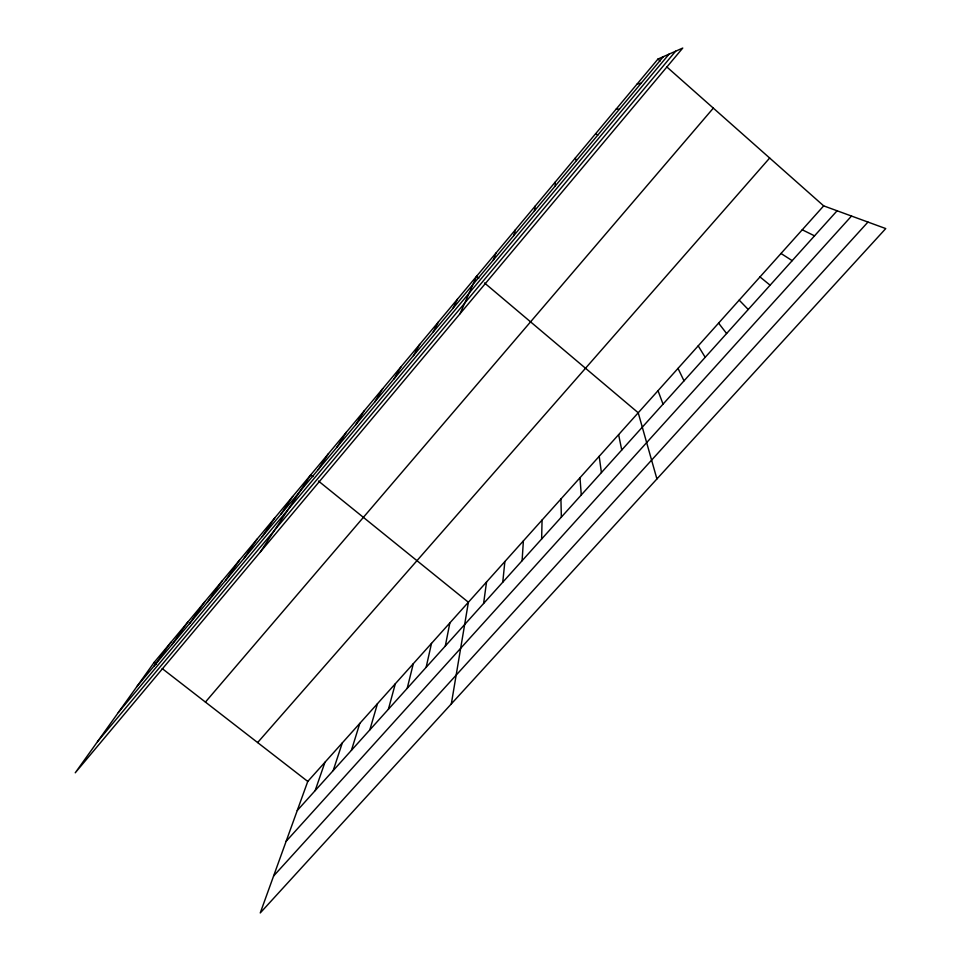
<?xml version="1.0" encoding="UTF-8"?>
<svg xmlns="http://www.w3.org/2000/svg" width="961" height="961" viewBox="0 0 961 961"><rect width="100%" height="100%" fill="white"/><g stroke="black" fill="none" stroke-linecap="round" stroke-linejoin="round"><path stroke-width="1.44" d="M541.632 539.025L542.064 520.045M522.099 560.731L523.385 540.887M502.759 582.21L504.873 561.536M483.599 603.484L486.542 581.982M534.4 210.927L535.205 206.062M451.322 703.908L468.391 602.247L318.475 481.053M445.303 646.044L449.856 622.92M426.143 667.318L431.501 643.402M407.188 688.376L413.314 663.679M388.412 709.23L395.307 683.776M369.829 729.88L377.469 703.68M513.715 235.673L515.468 229.703M351.426 750.325L359.798 723.393M333.191 770.578L342.296 742.925M315.148 790.627L324.95 762.265M823.685 205.87L307.76 781.437L260.251 912.95L885.754 228.574L823.685 205.87L666.67 66.802M493.245 260.179L495.924 253.103M460.019 313.766L476.584 276.263L478.842 278.173M452.943 308.397L457.436 299.207M433.099 332.146L438.468 321.911M413.458 355.642L419.693 344.398M394.022 378.898L401.097 366.67M374.79 401.914L382.682 388.724M355.738 424.702L364.447 410.563M336.891 447.261L346.38 432.198M318.223 469.593L328.494 453.616M260.371 551.938L310.775 474.83L312.974 476.608M280.9 514.255L292.697 496.489M262.245 536.574L274.798 517.919M243.782 558.665L257.067 539.157M225.499 580.54L239.505 560.179M207.408 602.199L222.111 581.009M189.485 623.641L204.885 601.634M171.743 644.867L187.827 622.067M154.18 665.877L170.926 642.308M154.18 662.357L75.246 772.8L682.754 48.05L657.949 59.077L154.18 662.357L156.475 664.135M136.786 686.695L663.294 56.699M118.311 712.533L669.048 54.14M97.481 741.688L675.619 51.221M205.426 702.083L713.326 108.125M257.632 742.565L769.665 158.024M297.273 810.483L837.103 210.771M286.138 841.295L851.518 216.045M273.609 875.988L867.963 222.063M636.963 84.208L641.227 83.102M616.181 109.086L619.401 109.218M802.243 229.787L814.532 235.853M595.628 133.699L597.802 135.057M781.017 253.476L792.2 260.659M162.181 668.556L307.76 781.437M759.995 276.924L770.109 285.201M484.488 282.942L638.224 412.774L656.916 478.962M657.949 59.077L660.123 61.011M739.189 300.132L748.247 309.49M718.588 323.112L726.612 333.527M698.203 345.864L705.206 357.312M678.01 368.387L684.016 380.844M575.279 158.072L576.444 160.619M658.021 390.695L663.042 404.137M618.62 434.648L621.743 450.024M599.196 456.307L601.418 472.608M579.976 477.761L581.285 494.975M555.146 182.194L555.314 185.905M560.924 498.999L561.356 517.114"/></g></svg>
